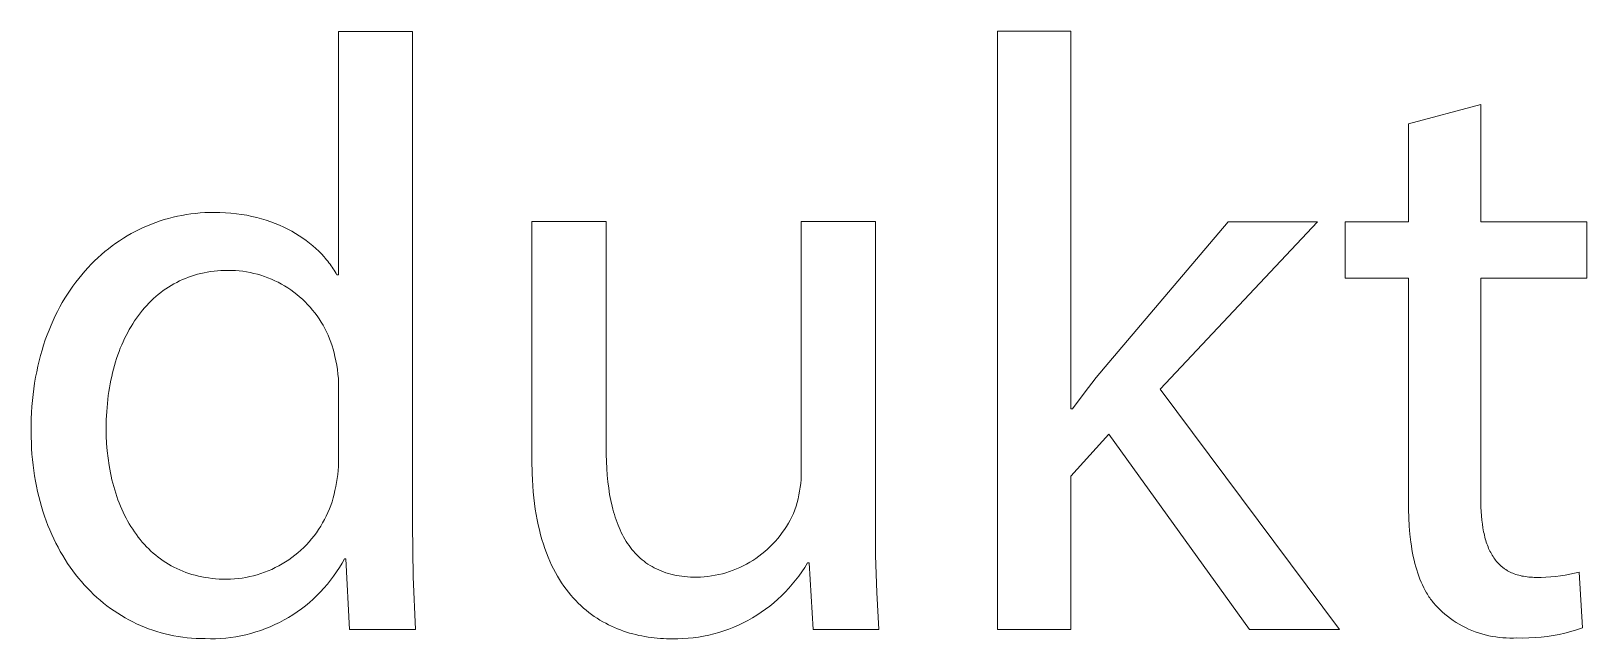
# Model space of a CAD drawing. Header units: millimetres. Extents: x -1576 to 3664, y -445 to 3215.
# Drawn here: x 2067.2 to 2164.2, y -358.2 to -320.4 of the extents above; entities that cross this region are included whole.
import ezdxf

# ---------------------------------------------------------------- set-up
doc = ezdxf.new("R2010")
doc.units = ezdxf.units.MM
doc.header["$MEASUREMENT"] = 0
doc.layers.add('Domyślny', color=7, linetype='Continuous', true_color=0x000000)

msp = doc.modelspace()

# ---------------------------------------------------------------- linework, layer by layer
at = {"layer": 'Domyślny', "color": 18, "lineweight": 15, "true_color": 0x000000}
for p, q in [((2086.386, -335.546), (2086.386, -320.383)), ((2086.386, -320.383), (2090.992, -320.383)), ((2090.992, -320.383), (2090.992, -351.058)), ((2127.431, -357.622), (2127.431, -320.369)), ((2127.431, -320.369), (2132.002, -320.369)), ((2132.002, -320.369), (2132.002, -343.89)), ((2153.044, -326.146), (2157.546, -324.942)), ((2157.546, -324.942), (2157.546, -332.236)), ((2153.044, -332.236), (2153.044, -326.146)), ((2074.47, -332.486), (2074.73, -332.38)), ((2074.73, -332.38), (2074.993, -332.282)), ((2074.993, -332.282), (2075.259, -332.19)), ((2075.259, -332.19), (2075.527, -332.105)), ((2075.527, -332.105), (2075.797, -332.028)), ((2075.797, -332.028), (2076.071, -331.957)), ((2076.071, -331.957), (2076.346, -331.894)), ((2076.346, -331.894), (2076.624, -331.838)), ((2076.624, -331.838), (2076.903, -331.79)), ((2076.903, -331.79), (2077.185, -331.749)), ((2077.185, -331.749), (2077.469, -331.715)), ((2077.469, -331.715), (2077.755, -331.689)), ((2077.755, -331.689), (2078.042, -331.67)), ((2078.042, -331.67), (2078.331, -331.658)), ((2078.331, -331.658), (2078.621, -331.654)), ((2078.621, -331.654), (2078.981, -331.66)), ((2078.981, -331.66), (2079.333, -331.676)), ((2079.333, -331.676), (2079.678, -331.701)), ((2079.678, -331.701), (2080.015, -331.737)), ((2080.015, -331.737), (2080.345, -331.783)), ((2080.345, -331.783), (2080.668, -331.837)), ((2080.668, -331.837), (2080.983, -331.901)), ((2080.983, -331.901), (2081.29, -331.973)), ((2081.29, -331.973), (2081.59, -332.054)), ((2081.59, -332.054), (2081.882, -332.142)), ((2081.882, -332.142), (2082.167, -332.239)), ((2082.167, -332.239), (2082.443, -332.343)), ((2082.443, -332.343), (2082.712, -332.454)), ((2082.712, -332.454), (2082.973, -332.572)), ((2098.426, -347.093), (2098.426, -332.227)), ((2098.426, -332.227), (2103.05, -332.227)), ((2103.05, -332.227), (2103.05, -346.291)), ((2115.211, -347.809), (2115.211, -332.227)), ((2115.211, -332.227), (2119.835, -332.227)), ((2119.835, -332.227), (2119.835, -350.705)), ((2134.375, -340.993), (2141.809, -332.234)), ((2147.375, -332.234), (2137.569, -342.668)), ((2141.809, -332.234), (2147.375, -332.234)), ((2149.1, -335.743), (2149.1, -332.236)), ((2149.1, -332.236), (2153.044, -332.236)), ((2157.546, -332.236), (2164.159, -332.236)), ((2164.159, -332.236), (2164.159, -335.743)), ((2072.503, -333.578), (2072.737, -333.418)), ((2072.737, -333.418), (2072.974, -333.264)), ((2072.974, -333.264), (2073.215, -333.118)), ((2073.215, -333.118), (2073.46, -332.978)), ((2073.46, -332.978), (2073.708, -332.845)), ((2073.708, -332.845), (2073.959, -332.718)), ((2073.959, -332.718), (2074.213, -332.599)), ((2074.213, -332.599), (2074.47, -332.486)), ((2082.973, -332.572), (2083.227, -332.697)), ((2083.227, -332.697), (2083.472, -332.828)), ((2083.472, -332.828), (2083.709, -332.965)), ((2083.709, -332.965), (2083.938, -333.108)), ((2083.938, -333.108), (2084.16, -333.256)), ((2084.16, -333.256), (2084.373, -333.41)), ((2084.373, -333.41), (2084.578, -333.568)), ((2071.39, -334.475), (2071.605, -334.283)), ((2071.605, -334.283), (2071.823, -334.097)), ((2071.823, -334.097), (2072.046, -333.917)), ((2072.046, -333.917), (2072.272, -333.744)), ((2072.272, -333.744), (2072.503, -333.578)), ((2084.578, -333.568), (2084.774, -333.731)), ((2084.774, -333.731), (2084.963, -333.898)), ((2084.963, -333.898), (2085.143, -334.069)), ((2085.143, -334.069), (2085.315, -334.244)), ((2085.315, -334.244), (2085.479, -334.422)), ((2070.383, -335.532), (2070.575, -335.308)), ((2070.575, -335.308), (2070.772, -335.09)), ((2070.772, -335.09), (2070.974, -334.879)), ((2070.974, -334.879), (2071.18, -334.674)), ((2071.18, -334.674), (2071.39, -334.475)), ((2078.206, -335.375), (2078.001, -335.414)), ((2078.413, -335.342), (2078.206, -335.375)), ((2078.623, -335.315), (2078.413, -335.342)), ((2078.837, -335.294), (2078.623, -335.315)), ((2079.053, -335.279), (2078.837, -335.294)), ((2079.272, -335.269), (2079.053, -335.279)), ((2079.494, -335.266), (2079.272, -335.269)), ((2079.725, -335.269), (2079.494, -335.266)), ((2079.956, -335.28), (2079.725, -335.269)), ((2080.187, -335.298), (2079.956, -335.28)), ((2080.416, -335.324), (2080.187, -335.298)), ((2080.645, -335.359), (2080.416, -335.324)), ((2080.873, -335.401), (2080.645, -335.359)), ((2085.479, -334.422), (2085.557, -334.512)), ((2085.557, -334.512), (2085.634, -334.603)), ((2085.634, -334.603), (2085.708, -334.695)), ((2085.708, -334.695), (2085.78, -334.787)), ((2085.78, -334.787), (2085.85, -334.88)), ((2085.85, -334.88), (2085.918, -334.974)), ((2085.918, -334.974), (2085.984, -335.068)), ((2085.984, -335.068), (2086.048, -335.163)), ((2086.048, -335.163), (2086.11, -335.258)), ((2086.11, -335.258), (2086.169, -335.353)), ((2086.169, -335.353), (2086.226, -335.449)), ((2069.66, -336.487), (2069.833, -336.239)), ((2069.833, -336.239), (2070.012, -335.997)), ((2070.012, -335.997), (2070.195, -335.761)), ((2070.195, -335.761), (2070.383, -335.532)), ((2075.786, -336.305), (2075.622, -336.413)), ((2075.954, -336.202), (2075.786, -336.305)), ((2076.124, -336.104), (2075.954, -336.202)), ((2076.298, -336.011), (2076.124, -336.104)), ((2076.475, -335.923), (2076.298, -336.011)), ((2076.655, -335.841), (2076.475, -335.923)), ((2076.838, -335.763), (2076.655, -335.841)), ((2077.024, -335.691), (2076.838, -335.763)), ((2077.214, -335.625), (2077.024, -335.691)), ((2077.406, -335.564), (2077.214, -335.625)), ((2077.601, -335.508), (2077.406, -335.564)), ((2077.8, -335.458), (2077.601, -335.508)), ((2078.001, -335.414), (2077.8, -335.458)), ((2081.098, -335.45), (2080.873, -335.401)), ((2081.323, -335.508), (2081.098, -335.45)), ((2081.545, -335.572), (2081.323, -335.508)), ((2081.764, -335.645), (2081.545, -335.572)), ((2081.981, -335.725), (2081.764, -335.645)), ((2082.195, -335.812), (2081.981, -335.725)), ((2082.407, -335.907), (2082.195, -335.812)), ((2082.614, -336.008), (2082.407, -335.907)), ((2082.819, -336.117), (2082.614, -336.008)), ((2083.019, -336.233), (2082.819, -336.117)), ((2083.215, -336.355), (2083.019, -336.233)), ((2086.226, -335.449), (2086.281, -335.546)), ((2086.281, -335.546), (2086.386, -335.546)), ((2153.044, -335.743), (2149.1, -335.743)), ((2153.044, -349.597), (2153.044, -335.743)), ((2164.159, -335.743), (2157.546, -335.743)), ((2157.546, -335.743), (2157.546, -349.44)), ((2069.019, -337.538), (2069.171, -337.267)), ((2069.171, -337.267), (2069.329, -337.001)), ((2069.329, -337.001), (2069.492, -336.741)), ((2069.492, -336.741), (2069.66, -336.487)), ((2074.566, -337.302), (2074.428, -337.447)), ((2074.707, -337.161), (2074.566, -337.302)), ((2074.851, -337.025), (2074.707, -337.161)), ((2074.999, -336.893), (2074.851, -337.025)), ((2075.15, -336.766), (2074.999, -336.893)), ((2075.304, -336.644), (2075.15, -336.766)), ((2075.462, -336.526), (2075.304, -336.644)), ((2075.622, -336.413), (2075.462, -336.526)), ((2083.407, -336.484), (2083.215, -336.355)), ((2083.595, -336.62), (2083.407, -336.484)), ((2083.777, -336.761), (2083.595, -336.62)), ((2083.955, -336.909), (2083.777, -336.761)), ((2084.128, -337.063), (2083.955, -336.909)), ((2084.295, -337.223), (2084.128, -337.063)), ((2084.457, -337.388), (2084.295, -337.223)), ((2068.595, -338.387), (2068.731, -338.098)), ((2068.731, -338.098), (2068.872, -337.815)), ((2068.872, -337.815), (2069.019, -337.538)), ((2073.792, -338.238), (2073.675, -338.408)), ((2073.912, -338.071), (2073.792, -338.238)), ((2074.036, -337.909), (2073.912, -338.071)), ((2074.163, -337.751), (2074.036, -337.909)), ((2074.294, -337.597), (2074.163, -337.751)), ((2074.428, -337.447), (2074.294, -337.597)), ((2084.613, -337.559), (2084.457, -337.388)), ((2084.763, -337.735), (2084.613, -337.559)), ((2084.907, -337.916), (2084.763, -337.735)), ((2085.045, -338.102), (2084.907, -337.916)), ((2085.176, -338.292), (2085.045, -338.102)), ((2068.224, -339.286), (2068.342, -338.981)), ((2068.342, -338.981), (2068.466, -338.681)), ((2068.466, -338.681), (2068.595, -338.387)), ((2073.243, -339.129), (2073.144, -339.319)), ((2073.346, -338.943), (2073.243, -339.129)), ((2073.452, -338.761), (2073.346, -338.943)), ((2073.562, -338.583), (2073.452, -338.761)), ((2073.675, -338.408), (2073.562, -338.583)), ((2085.301, -338.487), (2085.176, -338.292)), ((2085.419, -338.686), (2085.301, -338.487)), ((2085.53, -338.889), (2085.419, -338.686)), ((2085.634, -339.095), (2085.53, -338.889)), ((2085.731, -339.305), (2085.634, -339.095)), ((2067.907, -340.235), (2068.006, -339.914)), ((2068.006, -339.914), (2068.112, -339.597)), ((2068.112, -339.597), (2068.224, -339.286)), ((2072.785, -340.114), (2072.704, -340.322)), ((2072.869, -339.91), (2072.785, -340.114)), ((2072.957, -339.71), (2072.869, -339.91)), ((2073.049, -339.513), (2072.957, -339.71)), ((2073.144, -339.319), (2073.049, -339.513)), ((2085.821, -339.518), (2085.731, -339.305)), ((2085.904, -339.735), (2085.821, -339.518)), ((2085.979, -339.953), (2085.904, -339.735)), ((2086.047, -340.174), (2085.979, -339.953)), ((2086.107, -340.398), (2086.047, -340.174)), ((2067.647, -341.233), (2067.727, -340.895)), ((2067.727, -340.895), (2067.813, -340.562)), ((2067.813, -340.562), (2067.907, -340.235)), ((2072.419, -341.185), (2072.358, -341.408)), ((2072.485, -340.964), (2072.419, -341.185)), ((2072.554, -340.747), (2072.485, -340.964)), ((2072.627, -340.533), (2072.554, -340.747)), ((2072.704, -340.322), (2072.627, -340.533)), ((2086.159, -340.623), (2086.107, -340.398)), ((2086.22, -340.896), (2086.159, -340.623)), ((2086.271, -341.17), (2086.22, -340.896)), ((2086.313, -341.446), (2086.271, -341.17)), ((2133.591, -341.936), (2134.375, -340.993)), ((2067.447, -342.277), (2067.507, -341.924)), ((2067.507, -341.924), (2067.573, -341.575)), ((2067.573, -341.575), (2067.647, -341.233)), ((2072.196, -342.097), (2072.149, -342.332)), ((2072.246, -341.865), (2072.196, -342.097)), ((2072.3, -341.635), (2072.246, -341.865)), ((2072.358, -341.408), (2072.3, -341.635)), ((2086.346, -341.724), (2086.313, -341.446)), ((2086.369, -342.002), (2086.346, -341.724)), ((2086.382, -342.281), (2086.369, -342.002)), ((2132.835, -342.902), (2133.591, -341.936)), ((2067.31, -343.367), (2067.348, -342.998)), ((2067.348, -342.998), (2067.394, -342.635)), ((2067.394, -342.635), (2067.447, -342.277)), ((2072.034, -343.055), (2071.977, -343.549)), ((2072.069, -342.811), (2072.034, -343.055)), ((2072.107, -342.571), (2072.069, -342.811)), ((2072.149, -342.332), (2072.107, -342.571)), ((2086.386, -342.56), (2086.382, -342.281)), ((2086.386, -346.975), (2086.386, -342.56)), ((2132.107, -343.89), (2132.835, -342.902)), ((2137.569, -342.668), (2148.736, -357.622)), ((2067.254, -344.118), (2067.278, -343.74)), ((2067.278, -343.74), (2067.31, -343.367)), ((2071.936, -344.054), (2071.912, -344.568)), ((2071.977, -343.549), (2071.936, -344.054)), ((2132.002, -343.89), (2132.107, -343.89)), ((2067.227, -345.282), (2067.228, -344.889)), ((2067.228, -344.889), (2067.238, -344.501)), ((2067.238, -344.501), (2067.254, -344.118)), ((2071.912, -344.568), (2071.903, -345.09)), ((2067.231, -345.642), (2067.227, -345.282)), ((2067.241, -345.999), (2067.231, -345.642)), ((2067.258, -346.352), (2067.241, -345.999)), ((2071.903, -345.09), (2071.911, -345.568)), ((2071.911, -345.568), (2071.933, -346.041)), ((2071.933, -346.041), (2071.97, -346.507)), ((2134.375, -345.46), (2132.002, -348.077)), ((2143.135, -357.622), (2134.375, -345.46)), ((2067.282, -346.701), (2067.258, -346.352)), ((2067.312, -347.046), (2067.282, -346.701)), ((2071.97, -346.507), (2072.021, -346.967)), ((2072.021, -346.967), (2072.087, -347.419)), ((2086.385, -347.225), (2086.386, -346.975)), ((2103.05, -346.291), (2103.054, -346.737)), ((2103.054, -346.737), (2103.067, -347.175)), ((2067.349, -347.387), (2067.312, -347.046)), ((2067.392, -347.723), (2067.349, -347.387)), ((2067.442, -348.056), (2067.392, -347.723)), ((2072.087, -347.419), (2072.126, -347.642)), ((2072.126, -347.642), (2072.168, -347.863)), ((2072.168, -347.863), (2072.214, -348.082)), ((2086.303, -348.225), (2086.335, -347.976)), ((2086.335, -347.976), (2086.36, -347.727)), ((2086.36, -347.727), (2086.376, -347.476)), ((2086.376, -347.476), (2086.385, -347.225)), ((2098.439, -347.908), (2098.426, -347.093)), ((2098.457, -348.301), (2098.439, -347.908)), ((2103.067, -347.175), (2103.089, -347.603)), ((2103.089, -347.603), (2103.121, -348.02)), ((2115.207, -348.05), (2115.211, -347.809)), ((2067.498, -348.385), (2067.442, -348.056)), ((2067.561, -348.709), (2067.498, -348.385)), ((2067.629, -349.029), (2067.561, -348.709)), ((2072.214, -348.082), (2072.264, -348.298)), ((2072.264, -348.298), (2072.317, -348.512)), ((2072.317, -348.512), (2072.374, -348.724)), ((2072.374, -348.724), (2072.435, -348.933)), ((2072.435, -348.933), (2072.499, -349.139)), ((2086.159, -348.964), (2086.215, -348.719)), ((2086.215, -348.719), (2086.263, -348.473)), ((2086.263, -348.473), (2086.303, -348.225)), ((2098.48, -348.685), (2098.457, -348.301)), ((2098.51, -349.059), (2098.48, -348.685)), ((2103.121, -348.02), (2103.162, -348.428)), ((2103.162, -348.428), (2103.212, -348.824)), ((2103.212, -348.824), (2103.273, -349.21)), ((2115.111, -349.012), (2115.147, -348.773)), ((2115.147, -348.773), (2115.175, -348.533)), ((2115.175, -348.533), (2115.195, -348.292)), ((2115.195, -348.292), (2115.207, -348.05)), ((2132.002, -348.077), (2132.002, -357.622)), ((2067.704, -349.344), (2067.629, -349.029)), ((2067.784, -349.655), (2067.704, -349.344)), ((2067.871, -349.961), (2067.784, -349.655)), ((2072.499, -349.139), (2072.567, -349.343)), ((2072.567, -349.343), (2072.638, -349.545)), ((2072.638, -349.545), (2072.714, -349.743)), ((2072.714, -349.743), (2072.793, -349.938)), ((2085.812, -350.121), (2085.897, -349.895)), ((2085.897, -349.895), (2085.975, -349.666)), ((2085.975, -349.666), (2086.044, -349.434)), ((2086.044, -349.434), (2086.106, -349.2)), ((2086.106, -349.2), (2086.159, -348.964)), ((2098.547, -349.423), (2098.51, -349.059)), ((2098.59, -349.779), (2098.547, -349.423)), ((2098.639, -350.126), (2098.59, -349.779)), ((2103.273, -349.21), (2103.344, -349.585)), ((2103.344, -349.585), (2103.425, -349.947)), ((2114.886, -349.952), (2114.954, -349.72)), ((2114.954, -349.72), (2115.014, -349.486)), ((2115.014, -349.486), (2115.066, -349.25)), ((2115.066, -349.25), (2115.111, -349.012)), ((2153.05, -350.148), (2153.044, -349.597)), ((2157.546, -349.44), (2157.548, -349.731)), ((2157.548, -349.731), (2157.556, -350.013)), ((2067.963, -350.263), (2067.871, -349.961)), ((2068.062, -350.561), (2067.963, -350.263)), ((2068.166, -350.853), (2068.062, -350.561)), ((2068.275, -351.141), (2068.166, -350.853)), ((2072.793, -349.938), (2072.875, -350.131)), ((2072.875, -350.131), (2072.962, -350.32)), ((2072.962, -350.32), (2073.051, -350.506)), ((2073.051, -350.506), (2073.145, -350.69)), ((2073.145, -350.69), (2073.242, -350.869)), ((2073.242, -350.869), (2073.343, -351.046)), ((2085.392, -350.993), (2085.508, -350.781)), ((2085.508, -350.781), (2085.617, -350.565)), ((2085.617, -350.565), (2085.718, -350.345)), ((2085.718, -350.345), (2085.812, -350.121)), ((2098.694, -350.463), (2098.639, -350.126)), ((2098.754, -350.792), (2098.694, -350.463)), ((2098.821, -351.112), (2098.754, -350.792)), ((2103.425, -349.947), (2103.47, -350.124)), ((2103.47, -350.124), (2103.517, -350.298)), ((2103.517, -350.298), (2103.567, -350.469)), ((2103.567, -350.469), (2103.62, -350.637)), ((2103.62, -350.637), (2103.676, -350.802)), ((2103.676, -350.802), (2103.734, -350.963)), ((2114.406, -351.01), (2114.517, -350.808)), ((2114.517, -350.808), (2114.622, -350.603)), ((2114.622, -350.603), (2114.72, -350.394)), ((2114.72, -350.394), (2114.81, -350.182)), ((2114.81, -350.182), (2114.886, -349.952)), ((2119.835, -350.705), (2119.846, -353.01)), ((2153.067, -350.682), (2153.05, -350.148)), ((2153.096, -351.199), (2153.067, -350.682)), ((2157.556, -350.013), (2157.57, -350.288)), ((2157.57, -350.288), (2157.589, -350.554)), ((2157.589, -350.554), (2157.614, -350.812)), ((2157.614, -350.812), (2157.645, -351.062)), ((2068.39, -351.424), (2068.275, -351.141)), ((2068.511, -351.702), (2068.39, -351.424)), ((2068.637, -351.975), (2068.511, -351.702)), ((2073.343, -351.046), (2073.448, -351.219)), ((2073.448, -351.219), (2073.556, -351.388)), ((2073.556, -351.388), (2073.668, -351.554)), ((2073.668, -351.554), (2073.783, -351.716)), ((2073.783, -351.716), (2073.903, -351.875)), ((2084.704, -351.987), (2084.856, -351.798)), ((2084.856, -351.798), (2085, -351.604)), ((2085, -351.604), (2085.138, -351.405)), ((2085.138, -351.405), (2085.269, -351.201)), ((2085.269, -351.201), (2085.392, -350.993)), ((2090.992, -351.058), (2091.036, -354.339)), ((2098.893, -351.423), (2098.821, -351.112)), ((2098.971, -351.726), (2098.893, -351.423)), ((2099.053, -352.02), (2098.971, -351.726)), ((2103.734, -350.963), (2103.795, -351.121)), ((2103.795, -351.121), (2103.859, -351.276)), ((2103.859, -351.276), (2103.926, -351.428)), ((2103.926, -351.428), (2103.996, -351.576)), ((2103.996, -351.576), (2104.069, -351.721)), ((2104.069, -351.721), (2104.145, -351.863)), ((2113.747, -351.955), (2113.891, -351.776)), ((2113.891, -351.776), (2114.03, -351.591)), ((2114.03, -351.591), (2114.162, -351.402)), ((2114.162, -351.402), (2114.287, -351.208)), ((2114.287, -351.208), (2114.406, -351.01)), ((2153.138, -351.698), (2153.096, -351.199)), ((2153.193, -352.179), (2153.138, -351.698)), ((2157.645, -351.062), (2157.682, -351.304)), ((2157.682, -351.304), (2157.725, -351.537)), ((2157.725, -351.537), (2157.749, -351.65)), ((2157.749, -351.65), (2157.774, -351.761)), ((2157.774, -351.761), (2157.802, -351.87)), ((2068.768, -352.243), (2068.637, -351.975)), ((2068.905, -352.506), (2068.768, -352.243)), ((2069.046, -352.764), (2068.905, -352.506)), ((2069.193, -353.017), (2069.046, -352.764)), ((2073.903, -351.875), (2074.026, -352.029)), ((2074.026, -352.029), (2074.152, -352.18)), ((2074.152, -352.18), (2074.282, -352.327)), ((2074.282, -352.327), (2074.416, -352.469)), ((2074.416, -352.469), (2074.553, -352.608)), ((2074.553, -352.608), (2074.695, -352.742)), ((2074.695, -352.742), (2074.839, -352.872)), ((2083.854, -352.847), (2084.036, -352.687)), ((2084.036, -352.687), (2084.212, -352.521)), ((2084.212, -352.521), (2084.382, -352.349)), ((2084.382, -352.349), (2084.546, -352.171)), ((2084.546, -352.171), (2084.704, -351.987)), ((2099.142, -352.306), (2099.053, -352.02)), ((2099.235, -352.584), (2099.142, -352.306)), ((2099.333, -352.854), (2099.235, -352.584)), ((2104.145, -351.863), (2104.224, -352.001)), ((2104.224, -352.001), (2104.306, -352.136)), ((2104.306, -352.136), (2104.391, -352.267)), ((2104.391, -352.267), (2104.479, -352.395)), ((2104.479, -352.395), (2104.57, -352.519)), ((2104.57, -352.519), (2104.664, -352.639)), ((2104.664, -352.639), (2104.762, -352.756)), ((2104.762, -352.756), (2104.863, -352.868)), ((2112.758, -352.92), (2112.936, -352.774)), ((2112.936, -352.774), (2113.109, -352.622)), ((2113.109, -352.622), (2113.277, -352.463)), ((2113.277, -352.463), (2113.44, -352.3)), ((2113.44, -352.3), (2113.596, -352.13)), ((2113.596, -352.13), (2113.747, -351.955)), ((2153.226, -352.413), (2153.193, -352.179)), ((2153.262, -352.642), (2153.226, -352.413)), ((2153.302, -352.866), (2153.262, -352.642)), ((2157.802, -351.87), (2157.83, -351.977)), ((2157.83, -351.977), (2157.861, -352.082)), ((2157.861, -352.082), (2157.893, -352.184)), ((2157.893, -352.184), (2157.927, -352.285)), ((2157.927, -352.285), (2157.963, -352.383)), ((2157.963, -352.383), (2158, -352.479)), ((2158, -352.479), (2158.039, -352.572)), ((2158.039, -352.572), (2158.08, -352.664)), ((2158.08, -352.664), (2158.122, -352.753)), ((2158.122, -352.753), (2158.167, -352.84)), ((2069.345, -353.265), (2069.193, -353.017)), ((2069.502, -353.507), (2069.345, -353.265)), ((2069.663, -353.744), (2069.502, -353.507)), ((2069.83, -353.975), (2069.663, -353.744)), ((2074.839, -352.872), (2074.988, -352.997)), ((2074.988, -352.997), (2075.14, -353.118)), ((2075.14, -353.118), (2075.296, -353.235)), ((2075.296, -353.235), (2075.455, -353.347)), ((2075.455, -353.347), (2075.618, -353.454)), ((2075.618, -353.454), (2075.784, -353.557)), ((2075.784, -353.557), (2075.955, -353.654)), ((2075.955, -353.654), (2076.129, -353.747)), ((2076.129, -353.747), (2076.306, -353.835)), ((2082.223, -353.879), (2082.442, -353.775)), ((2082.442, -353.775), (2082.657, -353.664)), ((2082.657, -353.664), (2082.868, -353.545)), ((2082.868, -353.545), (2083.075, -353.42)), ((2083.075, -353.42), (2083.277, -353.287)), ((2083.277, -353.287), (2083.475, -353.147)), ((2083.475, -353.147), (2083.667, -353)), ((2083.667, -353), (2083.854, -352.847)), ((2086.432, -353.774), (2086.258, -354.041)), ((2086.597, -353.5), (2086.432, -353.774)), ((2086.752, -353.221), (2086.597, -353.5)), ((2086.84, -353.221), (2086.752, -353.221)), ((2087.066, -357.618), (2086.84, -353.221)), ((2099.436, -353.115), (2099.333, -352.854)), ((2099.544, -353.369), (2099.436, -353.115)), ((2099.656, -353.614), (2099.544, -353.369)), ((2099.773, -353.852), (2099.656, -353.614)), ((2104.863, -352.868), (2104.967, -352.978)), ((2104.967, -352.978), (2105.074, -353.083)), ((2105.074, -353.083), (2105.184, -353.184)), ((2105.184, -353.184), (2105.298, -353.282)), ((2105.298, -353.282), (2105.415, -353.376)), ((2105.415, -353.376), (2105.536, -353.466)), ((2105.536, -353.466), (2105.66, -353.551)), ((2105.66, -353.551), (2105.788, -353.633)), ((2105.788, -353.633), (2105.918, -353.711)), ((2105.918, -353.711), (2106.053, -353.784)), ((2106.053, -353.784), (2106.191, -353.854)), ((2111.172, -353.854), (2111.384, -353.762)), ((2111.384, -353.762), (2111.592, -353.662)), ((2111.592, -353.662), (2111.796, -353.555)), ((2111.796, -353.555), (2111.997, -353.442)), ((2111.997, -353.442), (2112.194, -353.321)), ((2112.194, -353.321), (2112.386, -353.194)), ((2112.386, -353.194), (2112.574, -353.06)), ((2112.574, -353.06), (2112.758, -352.92)), ((2115.425, -353.758), (2115.245, -354.03)), ((2115.595, -353.479), (2115.425, -353.758)), ((2115.7, -353.479), (2115.595, -353.479)), ((2115.944, -357.615), (2115.7, -353.479)), ((2119.846, -353.01), (2119.916, -355.314)), ((2153.345, -353.086), (2153.302, -352.866)), ((2153.392, -353.302), (2153.345, -353.086)), ((2153.443, -353.512), (2153.392, -353.302)), ((2153.498, -353.718), (2153.443, -353.512)), ((2153.556, -353.919), (2153.498, -353.718)), ((2158.167, -352.84), (2158.213, -352.924)), ((2158.213, -352.924), (2158.261, -353.007)), ((2158.261, -353.007), (2158.311, -353.087)), ((2158.311, -353.087), (2158.363, -353.165)), ((2158.363, -353.165), (2158.417, -353.24)), ((2158.417, -353.24), (2158.473, -353.313)), ((2158.473, -353.313), (2158.53, -353.384)), ((2158.53, -353.384), (2158.59, -353.453)), ((2158.59, -353.453), (2158.651, -353.519)), ((2158.651, -353.519), (2158.715, -353.582)), ((2158.715, -353.582), (2158.78, -353.644)), ((2158.78, -353.644), (2158.814, -353.674)), ((2158.814, -353.674), (2158.848, -353.703)), ((2158.848, -353.703), (2158.882, -353.731)), ((2158.882, -353.731), (2158.917, -353.759)), ((2158.917, -353.759), (2158.953, -353.787)), ((2158.953, -353.787), (2158.989, -353.814)), ((2070.001, -354.201), (2069.83, -353.975)), ((2070.177, -354.422), (2070.001, -354.201)), ((2070.357, -354.637), (2070.177, -354.422)), ((2070.542, -354.846), (2070.357, -354.637)), ((2076.306, -353.835), (2076.487, -353.917)), ((2076.487, -353.917), (2076.672, -353.994)), ((2076.672, -353.994), (2076.861, -354.067)), ((2076.861, -354.067), (2077.053, -354.133)), ((2077.053, -354.133), (2077.249, -354.195)), ((2077.249, -354.195), (2077.448, -354.251)), ((2077.448, -354.251), (2077.651, -354.301)), ((2077.651, -354.301), (2077.858, -354.346)), ((2077.858, -354.346), (2078.068, -354.385)), ((2078.068, -354.385), (2078.282, -354.418)), ((2078.282, -354.418), (2078.5, -354.446)), ((2078.5, -354.446), (2078.721, -354.467)), ((2078.721, -354.467), (2078.946, -354.483)), ((2078.946, -354.483), (2079.174, -354.492)), ((2079.174, -354.492), (2079.406, -354.495)), ((2079.406, -354.495), (2079.648, -354.489)), ((2079.648, -354.489), (2079.89, -354.475)), ((2079.89, -354.475), (2080.131, -354.453)), ((2080.131, -354.453), (2080.371, -354.422)), ((2080.371, -354.422), (2080.61, -354.382)), ((2080.61, -354.382), (2080.847, -354.335)), ((2080.847, -354.335), (2081.083, -354.279)), ((2081.083, -354.279), (2081.316, -354.215)), ((2081.316, -354.215), (2081.547, -354.143)), ((2081.547, -354.143), (2081.776, -354.063)), ((2081.776, -354.063), (2082.001, -353.975)), ((2082.001, -353.975), (2082.223, -353.879)), ((2085.884, -354.559), (2085.684, -354.807)), ((2086.075, -354.303), (2085.884, -354.559)), ((2086.258, -354.041), (2086.075, -354.303)), ((2091.036, -354.339), (2091.184, -357.618)), ((2099.894, -354.083), (2099.773, -353.852)), ((2100.019, -354.305), (2099.894, -354.083)), ((2100.148, -354.521), (2100.019, -354.305)), ((2100.281, -354.729), (2100.148, -354.521)), ((2100.418, -354.929), (2100.281, -354.729)), ((2106.191, -353.854), (2106.332, -353.919)), ((2106.332, -353.919), (2106.477, -353.98)), ((2106.477, -353.98), (2106.626, -354.036)), ((2106.626, -354.036), (2106.779, -354.089)), ((2106.779, -354.089), (2106.935, -354.137)), ((2106.935, -354.137), (2107.094, -354.181)), ((2107.094, -354.181), (2107.258, -354.22)), ((2107.258, -354.22), (2107.425, -354.254)), ((2107.425, -354.254), (2107.596, -354.285)), ((2107.596, -354.285), (2107.771, -354.31)), ((2107.771, -354.31), (2107.949, -354.332)), ((2107.949, -354.332), (2108.132, -354.348)), ((2108.132, -354.348), (2108.318, -354.36)), ((2108.318, -354.36), (2108.509, -354.367)), ((2108.509, -354.367), (2108.703, -354.369)), ((2108.703, -354.369), (2108.934, -354.362)), ((2108.934, -354.362), (2109.164, -354.346)), ((2109.164, -354.346), (2109.393, -354.322)), ((2109.393, -354.322), (2109.622, -354.291)), ((2109.622, -354.291), (2109.849, -354.251)), ((2109.849, -354.251), (2110.075, -354.204)), ((2110.075, -354.204), (2110.299, -354.149)), ((2110.299, -354.149), (2110.521, -354.087)), ((2110.521, -354.087), (2110.741, -354.017)), ((2110.741, -354.017), (2110.958, -353.939)), ((2110.958, -353.939), (2111.172, -353.854)), ((2114.859, -354.555), (2114.653, -354.807)), ((2115.057, -354.296), (2114.859, -354.555)), ((2115.245, -354.03), (2115.057, -354.296)), ((2153.619, -354.115), (2153.556, -353.919)), ((2153.685, -354.306), (2153.619, -354.115)), ((2153.756, -354.493), (2153.685, -354.306)), ((2153.831, -354.674), (2153.756, -354.493)), ((2153.91, -354.851), (2153.831, -354.674)), ((2158.989, -353.814), (2159.026, -353.84)), ((2159.026, -353.84), (2159.063, -353.865)), ((2159.063, -353.865), (2159.1, -353.89)), ((2159.1, -353.89), (2159.139, -353.915)), ((2159.139, -353.915), (2159.177, -353.939)), ((2159.177, -353.939), (2159.216, -353.962)), ((2159.216, -353.962), (2159.296, -354.006)), ((2159.296, -354.006), (2159.379, -354.048)), ((2159.379, -354.048), (2159.463, -354.088)), ((2159.463, -354.088), (2159.55, -354.125)), ((2159.55, -354.125), (2159.638, -354.159)), ((2159.638, -354.159), (2159.729, -354.192)), ((2159.729, -354.192), (2159.822, -354.221)), ((2159.822, -354.221), (2159.918, -354.248)), ((2159.918, -354.248), (2160.016, -354.273)), ((2160.016, -354.273), (2160.116, -354.295)), ((2160.116, -354.295), (2160.218, -354.314)), ((2160.218, -354.314), (2160.323, -354.331)), ((2160.323, -354.331), (2160.43, -354.345)), ((2160.43, -354.345), (2160.539, -354.357)), ((2160.539, -354.357), (2160.651, -354.366)), ((2160.651, -354.366), (2160.765, -354.373)), ((2160.765, -354.373), (2160.882, -354.377)), ((2160.882, -354.377), (2161.001, -354.378)), ((2161.001, -354.378), (2161.302, -354.379)), ((2161.302, -354.379), (2161.604, -354.371)), ((2161.604, -354.371), (2161.905, -354.353)), ((2161.905, -354.353), (2162.206, -354.325)), ((2162.206, -354.325), (2162.506, -354.288)), ((2162.506, -354.288), (2162.804, -354.242)), ((2162.804, -354.242), (2163.1, -354.186)), ((2163.1, -354.186), (2163.395, -354.121)), ((2163.395, -354.121), (2163.688, -354.047)), ((2163.688, -354.047), (2163.88, -357.519)), ((2070.731, -355.049), (2070.542, -354.846)), ((2070.925, -355.247), (2070.731, -355.049)), ((2071.122, -355.439), (2070.925, -355.247)), ((2071.324, -355.625), (2071.122, -355.439)), ((2071.531, -355.805), (2071.324, -355.625)), ((2084.802, -355.73), (2084.563, -355.942)), ((2085.034, -355.511), (2084.802, -355.73)), ((2085.259, -355.284), (2085.034, -355.511)), ((2085.475, -355.049), (2085.259, -355.284)), ((2085.684, -354.807), (2085.475, -355.049)), ((2100.559, -355.123), (2100.418, -354.929)), ((2100.703, -355.31), (2100.559, -355.123)), ((2100.851, -355.489), (2100.703, -355.31)), ((2101.002, -355.662), (2100.851, -355.489)), ((2101.156, -355.828), (2101.002, -355.662)), ((2113.984, -355.521), (2113.745, -355.743)), ((2114.215, -355.291), (2113.984, -355.521)), ((2114.438, -355.053), (2114.215, -355.291)), ((2114.653, -354.807), (2114.438, -355.053)), ((2119.916, -355.314), (2120.045, -357.615)), ((2153.994, -355.022), (2153.91, -354.851)), ((2154.081, -355.189), (2153.994, -355.022)), ((2154.174, -355.35), (2154.081, -355.189)), ((2154.221, -355.429), (2154.174, -355.35)), ((2154.27, -355.507), (2154.221, -355.429)), ((2154.32, -355.583), (2154.27, -355.507)), ((2154.372, -355.658), (2154.32, -355.583)), ((2154.424, -355.731), (2154.372, -355.658)), ((2154.477, -355.804), (2154.424, -355.731)), ((2071.741, -355.979), (2071.531, -355.805)), ((2071.955, -356.147), (2071.741, -355.979)), ((2072.173, -356.309), (2071.955, -356.147)), ((2072.395, -356.464), (2072.173, -356.309)), ((2072.62, -356.613), (2072.395, -356.464)), ((2072.849, -356.756), (2072.62, -356.613)), ((2083.539, -356.703), (2083.268, -356.871)), ((2083.805, -356.526), (2083.539, -356.703)), ((2084.064, -356.34), (2083.805, -356.526)), ((2084.317, -356.145), (2084.064, -356.34)), ((2084.563, -355.942), (2084.317, -356.145)), ((2101.313, -355.988), (2101.156, -355.828)), ((2101.473, -356.141), (2101.313, -355.988)), ((2101.636, -356.287), (2101.473, -356.141)), ((2101.802, -356.428), (2101.636, -356.287)), ((2101.97, -356.562), (2101.802, -356.428)), ((2102.141, -356.689), (2101.97, -356.562)), ((2102.313, -356.811), (2102.141, -356.689)), ((2112.72, -356.547), (2112.447, -356.726)), ((2112.986, -356.359), (2112.72, -356.547)), ((2113.246, -356.162), (2112.986, -356.359)), ((2113.499, -355.957), (2113.246, -356.162)), ((2113.745, -355.743), (2113.499, -355.957)), ((2154.532, -355.875), (2154.477, -355.804)), ((2154.588, -355.944), (2154.532, -355.875)), ((2154.645, -356.013), (2154.588, -355.944)), ((2154.703, -356.08), (2154.645, -356.013)), ((2154.763, -356.146), (2154.703, -356.08)), ((2154.824, -356.21), (2154.763, -356.146)), ((2154.979, -356.366), (2154.824, -356.21)), ((2155.14, -356.517), (2154.979, -356.366)), ((2155.306, -356.662), (2155.14, -356.517)), ((2155.477, -356.801), (2155.306, -356.662)), ((2073.082, -356.893), (2072.849, -356.756)), ((2073.318, -357.023), (2073.082, -356.893)), ((2073.558, -357.147), (2073.318, -357.023)), ((2073.801, -357.264), (2073.558, -357.147)), ((2074.047, -357.374), (2073.801, -357.264)), ((2074.296, -357.478), (2074.047, -357.374)), ((2074.549, -357.575), (2074.296, -357.478)), ((2074.804, -357.665), (2074.549, -357.575)), ((2075.063, -357.748), (2074.804, -357.665)), ((2081.834, -357.569), (2081.534, -357.679)), ((2082.13, -357.449), (2081.834, -357.569)), ((2082.421, -357.319), (2082.13, -357.449)), ((2082.708, -357.179), (2082.421, -357.319)), ((2082.991, -357.03), (2082.708, -357.179)), ((2083.268, -356.871), (2082.991, -357.03)), ((2091.184, -357.618), (2087.066, -357.618)), ((2102.488, -356.927), (2102.313, -356.811)), ((2102.665, -357.038), (2102.488, -356.927)), ((2102.844, -357.142), (2102.665, -357.038)), ((2103.025, -357.241), (2102.844, -357.142)), ((2103.207, -357.335), (2103.025, -357.241)), ((2103.39, -357.423), (2103.207, -357.335)), ((2103.576, -357.505), (2103.39, -357.423)), ((2103.762, -357.583), (2103.576, -357.505)), ((2103.949, -357.655), (2103.762, -357.583)), ((2104.138, -357.723), (2103.949, -357.655)), ((2110.698, -357.595), (2110.391, -357.705)), ((2111.001, -357.475), (2110.698, -357.595)), ((2111.3, -357.345), (2111.001, -357.475)), ((2111.595, -357.205), (2111.3, -357.345)), ((2111.884, -357.055), (2111.595, -357.205)), ((2112.168, -356.895), (2111.884, -357.055)), ((2112.447, -356.726), (2112.168, -356.895)), ((2120.045, -357.615), (2115.944, -357.615)), ((2132.002, -357.622), (2127.431, -357.622)), ((2148.736, -357.622), (2143.135, -357.622)), ((2155.652, -356.934), (2155.477, -356.801)), ((2155.832, -357.061), (2155.652, -356.934)), ((2156.017, -357.181), (2155.832, -357.061)), ((2156.205, -357.295), (2156.017, -357.181)), ((2156.397, -357.403), (2156.205, -357.295)), ((2156.593, -357.504), (2156.397, -357.403)), ((2156.792, -357.598), (2156.593, -357.504)), ((2156.995, -357.685), (2156.792, -357.598)), ((2163.522, -357.64), (2163.16, -357.748)), ((2163.88, -357.519), (2163.522, -357.64)), ((2075.324, -357.825), (2075.063, -357.748)), ((2075.589, -357.894), (2075.324, -357.825)), ((2075.855, -357.956), (2075.589, -357.894)), ((2076.125, -358.012), (2075.855, -357.956)), ((2076.397, -358.06), (2076.125, -358.012)), ((2076.672, -358.101), (2076.397, -358.06)), ((2076.949, -358.134), (2076.672, -358.101)), ((2077.229, -358.16), (2076.949, -358.134)), ((2077.51, -358.179), (2077.229, -358.16)), ((2077.794, -358.19), (2077.51, -358.179)), ((2078.08, -358.194), (2077.794, -358.19)), ((2078.399, -358.201), (2078.08, -358.194)), ((2078.719, -358.197), (2078.399, -358.201)), ((2079.038, -358.182), (2078.719, -358.197)), ((2079.356, -358.156), (2079.038, -358.182)), ((2079.673, -358.12), (2079.356, -358.156)), ((2079.989, -358.073), (2079.673, -358.12)), ((2080.303, -358.015), (2079.989, -358.073)), ((2080.615, -357.947), (2080.303, -358.015)), ((2080.924, -357.868), (2080.615, -357.947)), ((2081.231, -357.779), (2080.924, -357.868)), ((2081.534, -357.679), (2081.231, -357.779)), ((2104.327, -357.785), (2104.138, -357.723)), ((2104.517, -357.843), (2104.327, -357.785)), ((2104.708, -357.896), (2104.517, -357.843)), ((2104.899, -357.945), (2104.708, -357.896)), ((2105.091, -357.989), (2104.899, -357.945)), ((2105.283, -358.029), (2105.091, -357.989)), ((2105.474, -358.064), (2105.283, -358.029)), ((2105.666, -358.095), (2105.474, -358.064)), ((2105.858, -358.123), (2105.666, -358.095)), ((2106.049, -358.146), (2105.858, -358.123)), ((2106.24, -358.165), (2106.049, -358.146)), ((2106.431, -358.181), (2106.24, -358.165)), ((2106.621, -358.193), (2106.431, -358.181)), ((2106.81, -358.201), (2106.621, -358.193)), ((2106.998, -358.206), (2106.81, -358.201)), ((2107.185, -358.208), (2106.998, -358.206)), ((2107.511, -358.207), (2107.185, -358.208)), ((2107.837, -358.195), (2107.511, -358.207)), ((2108.162, -358.172), (2107.837, -358.195)), ((2108.486, -358.138), (2108.162, -358.172)), ((2108.809, -358.093), (2108.486, -358.138)), ((2109.13, -358.037), (2108.809, -358.093)), ((2109.45, -357.97), (2109.13, -358.037)), ((2109.766, -357.892), (2109.45, -357.97)), ((2110.08, -357.804), (2109.766, -357.892)), ((2110.391, -357.705), (2110.08, -357.804)), ((2157.2, -357.765), (2156.995, -357.685)), ((2157.408, -357.837), (2157.2, -357.765)), ((2157.618, -357.903), (2157.408, -357.837)), ((2157.831, -357.961), (2157.618, -357.903)), ((2158.045, -358.012), (2157.831, -357.961)), ((2158.261, -358.055), (2158.045, -358.012)), ((2158.478, -358.091), (2158.261, -358.055)), ((2158.697, -358.12), (2158.478, -358.091)), ((2158.916, -358.14), (2158.697, -358.12)), ((2159.136, -358.153), (2158.916, -358.14)), ((2159.356, -358.159), (2159.136, -358.153)), ((2159.577, -358.157), (2159.356, -358.159)), ((2159.797, -358.147), (2159.577, -358.157)), ((2160.174, -358.155), (2159.797, -358.147)), ((2160.552, -358.149), (2160.174, -358.155)), ((2160.93, -358.131), (2160.552, -358.149)), ((2161.306, -358.1), (2160.93, -358.131)), ((2161.681, -358.055), (2161.306, -358.1)), ((2162.055, -357.998), (2161.681, -358.055)), ((2162.426, -357.927), (2162.055, -357.998)), ((2162.794, -357.844), (2162.426, -357.927)), ((2163.16, -357.748), (2162.794, -357.844))]:
    msp.add_line(p, q, dxfattribs=at)

doc.saveas('drawing.dxf')
